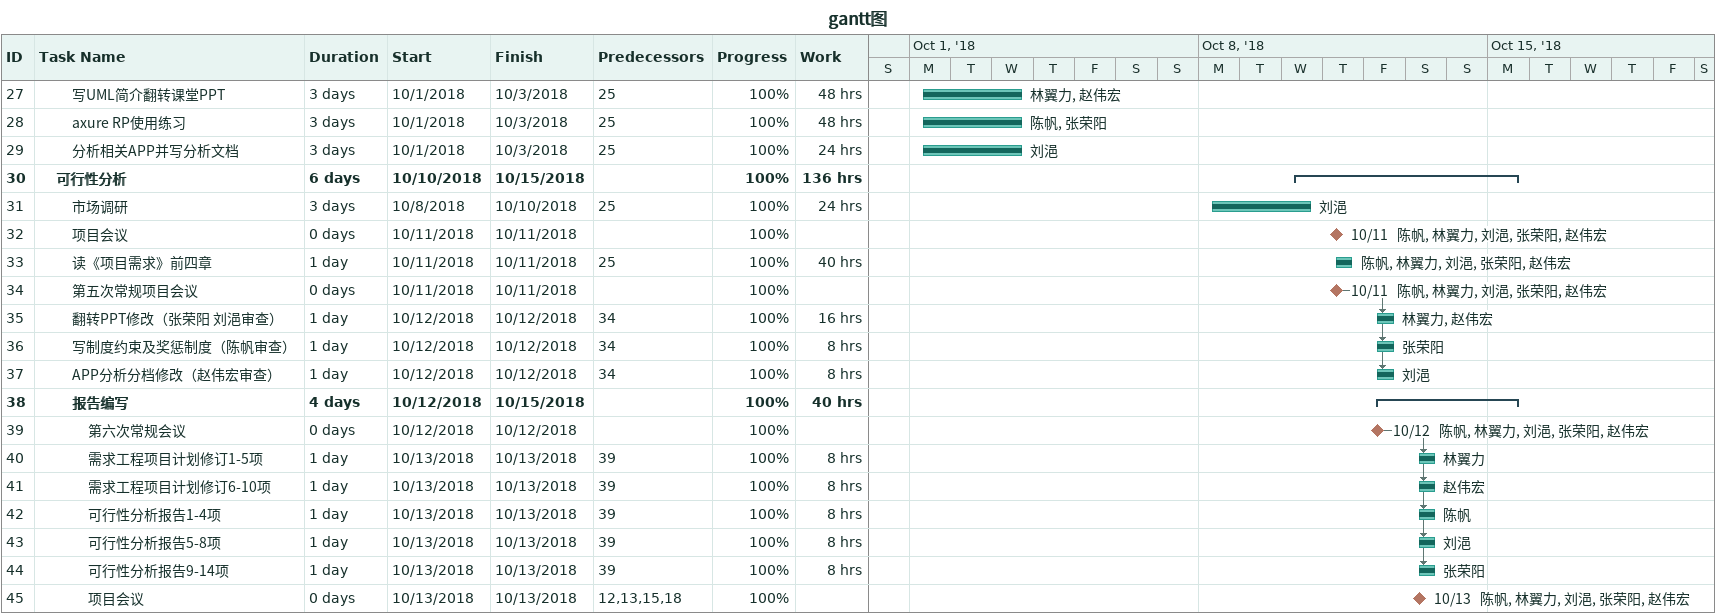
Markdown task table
gantt图

| ID | Level | Task | Duration | Start | Finish | Predecessors | Resources | % complete | Work (h) |
|---|---|---|---|---|---|---|---|---|---|
| 27 | 3 | 写UML简介翻转课堂PPT | 3d | 2018-10-01 | 2018-10-03 | 25 | 林翼力, 赵伟宏 | 100 | 48 |
| 28 | 3 | axure RP使用练习 | 3d | 2018-10-01 | 2018-10-03 | 25 | 陈帆, 张荣阳 | 100 | 48 |
| 29 | 3 | 分析相关APP并写分析文档 | 3d | 2018-10-01 | 2018-10-03 | 25 | 刘浥 | 100 | 24 |
| 30 | 2 | **可行性分析** | 6d | 2018-10-10 | 2018-10-15 |  |  | 100 | 136 |
| 31 | 3 | 市场调研 | 3d | 2018-10-08 | 2018-10-10 | 25 | 刘浥 | 100 | 24 |
| 32 | 3 | 项目会议 | 0d | 2018-10-11 | 2018-10-11 |  | 陈帆, 林翼力, 刘浥, 张荣阳, 赵伟宏 | 100 |  |
| 33 | 3 | 读《项目需求》前四章 | 1d | 2018-10-11 | 2018-10-11 | 25 | 陈帆, 林翼力, 刘浥, 张荣阳, 赵伟宏 | 100 | 40 |
| 34 | 3 | 第五次常规项目会议 | 0d | 2018-10-11 | 2018-10-11 |  | 陈帆, 林翼力, 刘浥, 张荣阳, 赵伟宏 | 100 |  |
| 35 | 3 | 翻转PPT修改（张荣阳 刘浥审查） | 1d | 2018-10-12 | 2018-10-12 | 34 | 林翼力, 赵伟宏 | 100 | 16 |
| 36 | 3 | 写制度约束及奖惩制度（陈帆审查） | 1d | 2018-10-12 | 2018-10-12 | 34 | 张荣阳 | 100 | 8 |
| 37 | 3 | APP分析分档修改（赵伟宏审查） | 1d | 2018-10-12 | 2018-10-12 | 34 | 刘浥 | 100 | 8 |
| 38 | 3 | **报告编写** | 4d | 2018-10-12 | 2018-10-15 |  |  | 100 | 40 |
| 39 | 4 | 第六次常规会议 | 0d | 2018-10-12 | 2018-10-12 |  | 陈帆, 林翼力, 刘浥, 张荣阳, 赵伟宏 | 100 |  |
| 40 | 4 | 需求工程项目计划修订1-5项 | 1d | 2018-10-13 | 2018-10-13 | 39 | 林翼力 | 100 | 8 |
| 41 | 4 | 需求工程项目计划修订6-10项 | 1d | 2018-10-13 | 2018-10-13 | 39 | 赵伟宏 | 100 | 8 |
| 42 | 4 | 可行性分析报告1-4项 | 1d | 2018-10-13 | 2018-10-13 | 39 | 陈帆 | 100 | 8 |
| 43 | 4 | 可行性分析报告5-8项 | 1d | 2018-10-13 | 2018-10-13 | 39 | 刘浥 | 100 | 8 |
| 44 | 4 | 可行性分析报告9-14项 | 1d | 2018-10-13 | 2018-10-13 | 39 | 张荣阳 | 100 | 8 |
| 45 | 4 | 项目会议 | 0d | 2018-10-13 | 2018-10-13 | 12, 13, 15, 18 | 陈帆, 林翼力, 刘浥, 张荣阳, 赵伟宏 | 100 |  |
